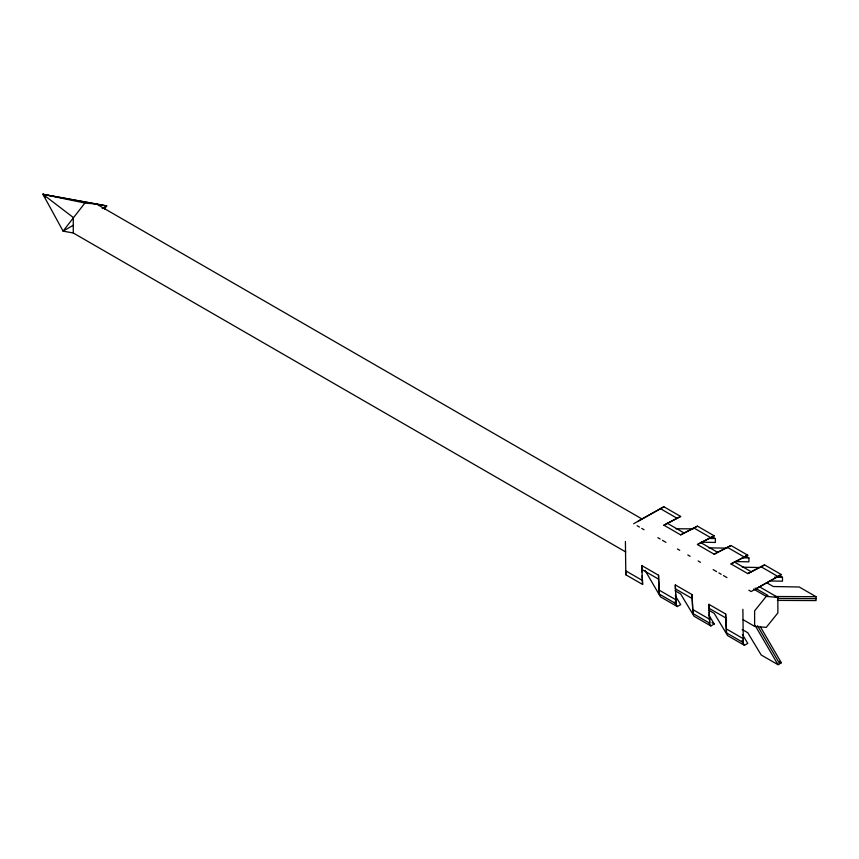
<?xml version="1.0" encoding="UTF-8"?>
<svg xmlns="http://www.w3.org/2000/svg" width="859" height="859" viewBox="0 0 859 859"><rect width="100%" height="100%" fill="white"/><g stroke="black" fill="none" stroke-linecap="round" stroke-linejoin="round"><path stroke-width="1.29" d="M104.368 209.081L106.72 205.924L42.95 194.306L63.083 231.125L73.273 232.993L625.781 551.972M642.07 519.019L96.53 204.055L84.901 203.025L63.083 231.125L73.273 225.241M102.189 208.544L106.72 205.924L42.95 194.306L45.409 197.441M633.674 523.722L663.878 506.767L680.661 516.452L663.878 525.182L680.661 534.867L697.444 526.148L714.226 535.833L697.444 544.552L714.226 554.248L730.998 545.519L747.781 555.215L730.998 563.934L747.781 573.619L764.564 564.9L781.346 574.585L777.996 576.529L761.214 566.843M663.878 525.182L680.661 516.452M680.661 534.867L697.444 526.148M697.444 544.552L700.794 542.62L717.576 552.305L730.998 545.519M714.226 554.248L717.576 552.305M730.998 563.934L747.781 555.215M645.077 570.408L660.517 596.876L677.3 606.561L680.661 604.629L675.292 595.716M747.781 573.619L764.564 564.9M675.067 590.734L680.661 593.966L694.083 616.257L710.865 625.943L714.226 623.999L708.847 615.087M708.632 610.115L714.226 613.347L727.648 635.628L744.431 645.324L747.781 643.38L742.412 634.468M742.187 629.497L747.781 632.729L761.214 655.009L777.996 664.694L781.346 662.761L760.537 627.091M638.194 521.134L663.878 506.767M755.662 588.952L781.346 574.585M779.671 575.562L751.142 591.55L748.833 590.219M701.91 542.05L714.226 535.833M675.936 528.779L693.245 528.854M774.754 596.511L816.05 596.704L816.05 600.581L777.416 600.398M777.416 598.465L816.05 598.637M708.858 538.443L715.364 538.572L715.364 542.448L701.051 542.179M708.729 547.827L726.939 548.16M742.423 557.824L748.919 557.942L748.919 561.818L734.617 561.561M742.294 567.198L759.206 567.52M774.678 577.184L782.485 577.323L782.485 581.199L769.481 580.963M743.014 619.65L754.621 626.361L766.249 627.392L777.867 612.929L777.867 597.424L766.249 596.393L753.579 589.081M84.901 203.025L42.95 194.306L73.273 217.488L73.273 232.993M45.334 195.422L42.95 194.306L45.216 195.616M712.004 536.628L715.364 538.572M745.569 556.009L748.919 557.942M779.134 575.39L782.485 577.323M816.05 596.704L799.267 587.008L773.261 586.525L766.539 582.649M660.517 508.711L677.3 518.396M694.083 528.081L710.865 537.777M727.648 547.462L744.431 557.147M667.228 523.238L684.011 532.924M734.359 561.99L751.142 571.686M759.302 586.708L777.867 597.424M755.254 588.104L767.925 595.427L766.249 596.393L754.621 610.856L754.621 626.361M637.12 525.719L639.429 527.05M641.727 528.382L644.035 529.713M657.854 537.691L660.152 539.012M662.461 540.343L665.918 542.34M677.429 548.987L679.737 550.318M687.801 554.978L690.099 556.31M698.163 560.959L700.472 562.291M713.131 569.603L716.589 571.6M718.897 572.932L721.195 574.263M723.503 575.584L726.95 577.581M641.898 571.933L641.759 565.555L658.542 575.251L659.379 594.138L676.162 603.834L675.324 584.936L692.107 594.621L692.945 613.519L709.727 623.204L708.89 604.317L725.672 614.002L726.51 632.9L743.293 642.586L743.293 638.709L726.51 629.024M641.759 569.431L658.542 579.127L659.379 594.138M692.945 613.519L692.107 598.498L675.324 588.812L675.324 584.936M726.51 632.9L725.672 617.879L708.89 608.193L708.89 604.317M642.596 580.577L625.814 570.891L625.814 574.768L642.596 584.453L641.759 565.555M659.379 590.262L676.162 599.958M692.945 609.643L709.727 619.328M711.982 622.711L714.226 623.999M779.113 661.473L781.346 662.761M741.746 640.868L744.431 645.324M708.847 622.603L710.865 625.943M674.616 602.105L677.3 606.561M757.52 625.76L779.671 663.728M755.168 625.577L777.996 664.694M709.094 611.941L709.727 623.204M675.604 593.816L676.162 603.834M642.113 575.691L642.596 584.453M742.885 609.289L743.293 642.586M625.416 541.46L625.814 574.768M725.672 614.002L725.672 617.879M692.107 594.621L692.107 598.498M658.542 575.251L658.542 579.127"/></g></svg>
